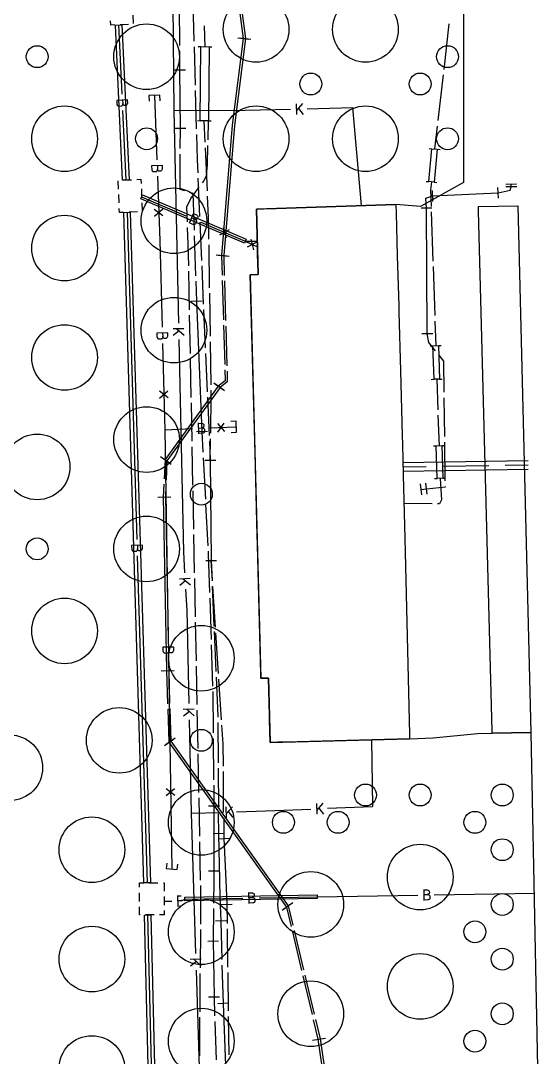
# Model space of a CAD drawing. Header units: metres. Extents: x 17721 to 17912, y 14015 to 15901.
# Drawn here: x 17797.7 to 17845.1, y 15483.8 to 15578.6 of the extents above; entities that cross this region are included whole.
import ezdxf

# ---------------------------------------------------------------- set-up
doc = ezdxf.new("R2010")
doc.units = ezdxf.units.M
for name, color, linetype in [('GC_BUILDING', 8, 'Continuous'), ('GC_HEAT_AXIS', 30, 'Continuous'), ('GC_POWER_AXIS', 40, 'Continuous'), ('GC_RESULT_1F93603DB5', 3, 'Continuous'), ('GC_RESULT_5DD67F7FB9', 3, 'Continuous'), ('GC_SEWER_AXIS', 6, 'Continuous'), ('GC_SITE_BOUNDARY', 7, 'Continuous'), ('GC_TEST_GREEN_ZONE', 3, 'Continuous'), ('GC_WATER_AXIS', 5, 'Continuous')]:
    doc.layers.add(name, color=color, linetype=linetype)

msp = doc.modelspace()

# ---------------------------------------------------------------- linework, layer by layer
at = {"layer": 'GC_BUILDING'}
for points in [[(17833.256, 15512.919), (17821.87, 15512.631), (17821.226, 15512.615), (17820.523, 15512.597), (17820.469, 15514.676), (17820.459, 15515.076), (17820.372, 15518.491), (17819.683, 15518.473), (17819.673, 15518.87), (17819.363, 15530.631), (17819.36, 15530.731), (17819.339, 15531.512), (17819.174, 15537.795), (17819.171, 15537.894), (17819.112, 15540.152), (17818.711, 15555.359), (17819.428, 15555.377), (17819.416, 15555.859), (17819.409, 15556.139), (17819.374, 15557.512), (17819.366, 15557.792), (17819.275, 15561.352), (17819.96, 15561.375), (17821.062, 15561.413), (17832.017, 15561.785), (17832.038, 15560.995), (17832.143, 15557.096), (17832.266, 15552.539), (17832.282, 15551.94), (17832.427, 15546.574), (17832.587, 15540.664), (17832.608, 15539.856), (17832.683, 15537.081), (17832.841, 15531.234), (17833.246, 15513.346)], [(17839.563, 15561.61), (17843.158, 15561.665), (17844.337, 15513.496), (17840.8, 15513.442), (17840.797, 15513.642), (17839.57, 15561.21), (17839.567, 15561.41)]]:
    msp.add_lwpolyline(points, close=True, dxfattribs=at)
at = {"layer": 'GC_HEAT_AXIS'}
for points in [[(17832.657, 15538.197), (17844.098, 15538.387)], [(17832.664, 15537.797), (17834.774, 15537.832)], [(17832.671, 15537.397), (17844.111, 15537.587)], [(17836.274, 15537.857), (17840.494, 15537.927)], [(17841.994, 15537.952), (17844.104, 15537.987)]]:
    msp.add_lwpolyline(points, dxfattribs=at)
at = {"layer": 'GC_POWER_AXIS'}
for points in [[(17813.453, 15580.218), (17813.551, 15576.71)], [(17812.262, 15576.328), (17812.23, 15579.855)], [(17817.723, 15579.482), (17818.06, 15576.97), (17817.05, 15569.02), (17816.08, 15557.13), (17816.132, 15555.336)], [(17817.923, 15579.472), (17818.256, 15576.949), (17817.252, 15569.008), (17816.28, 15557.113), (17816.332, 15555.3)], [(17814.57, 15576.21), (17814.521, 15578.106)], [(17836.856, 15578.303), (17836.378, 15574.124)], [(17813.565, 15576.21), (17813.662, 15572.702)], [(17813.945, 15576.217), (17814.195, 15576.214)], [(17814.945, 15576.206), (17815.195, 15576.204)], [(17817.564, 15577.033), (17818.556, 15576.907)], [(17817.76, 15577.012), (17818.752, 15576.886)], [(17812.314, 15566.887), (17812.322, 15568.719), (17812.282, 15574.065), (17812.266, 15575.828)], [(17812.782, 15574.069), (17811.782, 15574.061)], [(17836.321, 15573.627), (17835.842, 15569.448)], [(17813.676, 15572.202), (17813.774, 15568.694)], [(17812.822, 15568.723), (17811.822, 15568.715)], [(17813.875, 15569.447), (17814.125, 15569.444)], [(17814.588, 15567.474), (17814.5, 15569.44)], [(17814.845, 15567.68), (17814.875, 15569.436)], [(17814.875, 15569.436), (17815.125, 15569.434)], [(17835.785, 15568.952), (17835.546, 15566.862)], [(17813.788, 15568.194), (17813.853, 15565.856), (17813.903, 15564.687)], [(17814.346, 15563.762), (17814.453, 15563.908), (17814.697, 15564.441), (17814.805, 15565.399), (17814.836, 15567.18)], [(17814.788, 15563.043), (17814.611, 15566.975)], [(17835.048, 15566.909), (17835.297, 15566.885)], [(17835.795, 15566.839), (17836.044, 15566.816)], [(17812.718, 15563.026), (17812.304, 15563.158), (17812.304, 15564.501), (17812.312, 15566.387)], [(17813.924, 15564.187), (17814.074, 15560.681)], [(17834.767, 15563.894), (17835.016, 15563.87)], [(17835.265, 15563.847), (17835.183, 15563.113), (17835.233, 15561.606)], [(17835.514, 15563.824), (17835.763, 15563.801)], [(17812.961, 15560.189), (17812.907, 15561.579), (17813.286, 15562.321), (17814.05, 15563.359)], [(17813.6, 15559.427), (17813.49, 15562.779), (17813.194, 15562.873)], [(17835.638, 15548.401), (17835.03, 15549.16), (17834.88, 15549.95), (17834.81, 15561.45), (17834.75, 15562.35), (17835.37, 15562.57), (17841.36, 15562.85), (17842.45, 15563.08), (17842.55, 15563.4), (17842.547, 15563.633)], [(17835.393, 15562.071), (17835.347, 15563.069)], [(17841.383, 15562.351), (17841.337, 15563.349)], [(17843.046, 15563.64), (17842.047, 15563.625)], [(17843.05, 15563.407), (17842.05, 15563.393)], [(17814.929, 15558.609), (17814.9, 15560.551), (17814.81, 15562.543)], [(17835.31, 15561.453), (17834.31, 15561.447)], [(17835.249, 15561.106), (17835.397, 15556.615)], [(17814.095, 15560.181), (17814.245, 15556.675)], [(17813.077, 15556.178), (17813.038, 15558.171), (17812.98, 15559.69)], [(17813.737, 15555.266), (17813.616, 15558.928)], [(17814.995, 15554.174), (17814.936, 15558.109)], [(17815.582, 15557.171), (17816.578, 15557.089)], [(17815.782, 15557.154), (17816.778, 15557.072)], [(17813.155, 15552.166), (17813.087, 15555.679)], [(17814.266, 15556.176), (17814.416, 15552.669)], [(17835.414, 15556.116), (17835.562, 15551.625)], [(17814.405, 15539.129), (17814.305, 15541.016), (17813.813, 15552.935), (17813.753, 15554.766)], [(17816.146, 15554.836), (17816.249, 15551.247)], [(17816.346, 15554.8), (17816.449, 15551.173)], [(17815.062, 15549.739), (17815.003, 15553.674)], [(17814.313, 15552.956), (17813.313, 15552.914)], [(17813.233, 15548.154), (17813.165, 15551.667)], [(17814.438, 15552.17), (17814.594, 15548.664)], [(17816.263, 15550.747), (17816.367, 15547.158)], [(17816.464, 15550.673), (17816.567, 15547.046)], [(17835.578, 15551.125), (17835.652, 15548.88)], [(17835.38, 15549.953), (17834.38, 15549.947)], [(17815.128, 15545.303), (17815.069, 15549.239)], [(17835.152, 15548.865), (17835.402, 15548.872)], [(17835.902, 15548.888), (17836.152, 15548.896)], [(17814.616, 15548.164), (17814.772, 15544.658)], [(17836.432, 15544.615), (17836.4, 15547.45), (17835.951, 15548.011)], [(17813.311, 15544.143), (17813.243, 15547.655)], [(17816.381, 15546.659), (17816.41, 15545.65), (17815.78, 15545.18), (17810.92, 15538.46), (17810.833, 15536.712)], [(17816.581, 15546.546), (17816.609, 15545.572), (17815.943, 15545.061), (17811.079, 15538.342), (17811.013, 15536.593)], [(17835.248, 15545.792), (17835.498, 15545.799)], [(17835.748, 15545.807), (17835.843, 15543.019)], [(17835.998, 15545.815), (17836.248, 15545.823)], [(17815.375, 15545.473), (17816.185, 15544.887)], [(17815.538, 15545.354), (17816.348, 15544.768)], [(17814.794, 15544.159), (17814.95, 15540.653)], [(17815.088, 15540.868), (17815.142, 15544.377), (17815.135, 15544.803)], [(17836.478, 15540.562), (17836.438, 15544.115)], [(17813.389, 15540.131), (17813.321, 15543.643)], [(17835.859, 15542.519), (17835.954, 15539.731)], [(17814.805, 15541.037), (17813.805, 15540.995)], [(17814.972, 15540.153), (17815.05, 15538.4)], [(17815.05, 15538.4), (17815.08, 15540.368)], [(17813.468, 15536.119), (17813.399, 15539.631)], [(17835.454, 15539.716), (17835.704, 15539.724)], [(17836.204, 15539.739), (17836.454, 15539.746)], [(17836.524, 15536.509), (17836.484, 15540.062)], [(17810.515, 15538.753), (17811.325, 15538.167)], [(17810.674, 15538.635), (17811.484, 15538.049)], [(17814.633, 15534.855), (17814.432, 15538.629)], [(17814.55, 15538.396), (17815.55, 15538.404)], [(17815.05, 15538.4), (17815.13, 15529.23)], [(17835.545, 15536.732), (17835.795, 15536.74)], [(17836.045, 15536.747), (17836.19, 15534.772), (17835.989, 15534.409), (17835.819, 15534.411)], [(17836.295, 15536.755), (17836.545, 15536.762)], [(17810.808, 15536.213), (17810.75, 15535.04), (17811.06, 15519.17), (17811.157, 15516.145)], [(17810.994, 15536.094), (17810.954, 15535.044), (17811.257, 15519.169), (17811.338, 15516.201)], [(17813.546, 15532.107), (17813.477, 15535.619)], [(17834.381, 15535.24), (17834.252, 15536.231)], [(17834.317, 15535.735), (17834.81, 15535.8), (17836.53, 15535.96), (17836.529, 15536.009)], [(17834.875, 15535.304), (17834.745, 15536.296)], [(17810.25, 15535.03), (17811.25, 15535.05)], [(17810.454, 15535.034), (17811.454, 15535.054)], [(17835.319, 15534.419), (17832.754, 15534.455)], [(17814.86, 15530.581), (17814.659, 15534.355)], [(17813.624, 15528.095), (17813.555, 15531.607)], [(17815.014, 15526.303), (17814.9, 15529.822), (17814.886, 15530.081)], [(17814.63, 15529.226), (17815.63, 15529.234)], [(17815.253, 15527.363), (17815.13, 15529.23)], [(17815.13, 15529.23), (17815.209, 15527.399)], [(17813.702, 15524.083), (17813.634, 15527.595)], [(17815.231, 15526.9), (17815.39, 15523.239)], [(17815.53, 15523.132), (17815.285, 15526.865)], [(17815.153, 15522.026), (17815.03, 15525.804)], [(17813.78, 15520.071), (17813.712, 15523.583)], [(17815.411, 15522.739), (17815.57, 15519.078)], [(17815.808, 15518.9), (17815.563, 15522.633)], [(17815.292, 15517.748), (17815.169, 15521.526)], [(17813.858, 15516.059), (17813.79, 15519.571)], [(17810.56, 15519.16), (17811.56, 15519.18)], [(17810.757, 15519.159), (17811.757, 15519.179)], [(17815.592, 15518.579), (17815.747, 15514.992), (17815.748, 15514.918)], [(17816.086, 15514.668), (17815.841, 15518.401)], [(17815.333, 15513.468), (17815.304, 15517.248)], [(17811.173, 15515.645), (17811.27, 15512.62), (17822.02, 15497.55), (17822.439, 15495.778)], [(17811.351, 15515.702), (17811.432, 15512.734), (17822.177, 15497.669), (17822.602, 15495.883)], [(17813.936, 15512.047), (17813.868, 15515.559)], [(17815.751, 15514.418), (17815.78, 15510.753)], [(17816.244, 15510.431), (17816.23, 15512.48), (17816.119, 15514.169)], [(17810.863, 15512.33), (17811.677, 15512.91)], [(17811.025, 15512.444), (17811.839, 15513.024)], [(17815.366, 15509.188), (17815.337, 15512.968)], [(17814.014, 15508.035), (17813.946, 15511.547)], [(17815.784, 15510.253), (17815.812, 15506.589)], [(17816.274, 15506.19), (17816.248, 15509.931)], [(17815.37, 15508.688), (17815.384, 15506.798), (17815.384, 15500.872)], [(17814.092, 15504.023), (17814.024, 15507.535)], [(17814.884, 15506.798), (17815.884, 15506.798)], [(17816.134, 15492.751), (17816.034, 15496.272), (17815.961, 15498.469), (17815.938, 15500), (17815.83, 15504.257), (17815.816, 15506.089)], [(17816.277, 15505.69), (17816.29, 15503.82), (17816.462, 15500), (17816.56, 15497.81), (17816.584, 15496.058)], [(17816.33, 15504.27), (17815.33, 15504.244)], [(17814.17, 15500.011), (17814.102, 15503.523)], [(17815.791, 15503.798), (17816.789, 15503.842)], [(17814.884, 15500.872), (17815.884, 15500.872)], [(17815.384, 15500.872), (17815.374, 15500), (17815.351, 15497.913)], [(17814.177, 15495.998), (17814.194, 15498.168), (17814.177, 15499.511)], [(17816.061, 15497.788), (17817.059, 15497.832)], [(17821.613, 15497.26), (17822.427, 15497.84)], [(17821.77, 15497.379), (17822.584, 15497.959)], [(17815.346, 15497.414), (17815.313, 15494.455), (17815.393, 15489.347), (17815.451, 15487.596)], [(17816.534, 15496.289), (17815.534, 15496.255)], [(17814.145, 15491.986), (17814.173, 15495.498)], [(17816.591, 15495.558), (17816.638, 15492.055)], [(17822.554, 15495.292), (17823.392, 15491.748)], [(17822.718, 15495.397), (17823.569, 15491.826)], [(17814.813, 15494.447), (17815.813, 15494.463)], [(17816.578, 15479.602), (17816.542, 15481.443), (17816.248, 15488.731), (17816.148, 15492.252)], [(17814.114, 15487.973), (17814.141, 15491.486)], [(17816.645, 15491.555), (17816.692, 15488.052)], [(17823.508, 15491.262), (17824.346, 15487.718)], [(17823.685, 15491.339), (17824.536, 15487.768)], [(17814.893, 15489.339), (17815.893, 15489.355)], [(17816.748, 15488.751), (17815.748, 15488.711)], [(17814.082, 15483.961), (17814.11, 15487.473)], [(17815.468, 15487.097), (17815.584, 15483.595)], [(17816.699, 15487.552), (17816.747, 15484.049)], [(17824.461, 15487.232), (17824.88, 15485.46), (17826.59, 15473.82), (17826.723, 15472.006)], [(17824.652, 15487.282), (17825.077, 15485.496), (17826.787, 15473.842), (17826.922, 15472.029)], [(17824.385, 15485.387), (17825.375, 15485.533)], [(17824.582, 15485.423), (17825.572, 15485.569)]]:
    msp.add_lwpolyline(points, dxfattribs=at)
for points in [[(17814.125, 15569.444), (17814.195, 15576.214), (17814.945, 15576.206), (17814.875, 15569.436)], [(17835.016, 15563.87), (17835.297, 15566.885), (17835.795, 15566.839), (17835.514, 15563.824)], [(17835.402, 15548.872), (17835.902, 15548.888), (17835.998, 15545.815), (17835.498, 15545.799)], [(17835.704, 15539.723), (17836.204, 15539.739), (17836.295, 15536.755), (17835.795, 15536.739)]]:
    msp.add_lwpolyline(points, close=True, dxfattribs=at)
at = {"layer": 'GC_RESULT_1F93603DB5', "true_color": 0x2c7553}
for centre in [(17819.232, 15577.794), (17829.232, 15577.794), (17809.232, 15575.294), (17801.732, 15567.794), (17819.232, 15567.794), (17829.232, 15567.794), (17811.732, 15560.294), (17801.732, 15557.794), (17811.732, 15550.294), (17801.732, 15547.794), (17809.232, 15540.294), (17799.232, 15537.794), (17809.232, 15530.294), (17801.732, 15522.794), (17814.232, 15520.294), (17806.732, 15512.794), (17796.732, 15510.294), (17814.232, 15505.294), (17804.232, 15502.794), (17834.232, 15500.294), (17824.232, 15497.794), (17814.232, 15495.294), (17804.232, 15492.794), (17834.232, 15490.294), (17824.232, 15487.794), (17814.232, 15485.294), (17804.232, 15482.794)]:
    msp.add_circle(centre, 3, dxfattribs=at)
at = {"layer": 'GC_RESULT_5DD67F7FB9', "true_color": 0x9b704a}
for centre in [(17799.232, 15575.294), (17836.732, 15575.294), (17824.232, 15572.794), (17834.232, 15572.794), (17809.232, 15567.794), (17836.732, 15567.794), (17814.232, 15535.294), (17799.232, 15530.294), (17814.232, 15512.794), (17829.232, 15507.794), (17834.232, 15507.794), (17841.732, 15507.794), (17821.732, 15505.294), (17826.732, 15505.294), (17839.232, 15505.294), (17841.732, 15502.794), (17841.732, 15497.794), (17839.232, 15495.294), (17841.732, 15492.794), (17841.732, 15487.794), (17839.232, 15485.294)]:
    msp.add_circle(centre, 1, dxfattribs=at)
at = {"layer": 'GC_SEWER_AXIS'}
for points in [[(17811.528, 15589.714), (17811.722, 15570.377)], [(17811.722, 15570.377), (17818.247, 15570.392), (17822.392, 15570.5)], [(17822.907, 15570.998), (17822.933, 15570.008)], [(17822.924, 15570.36), (17823.508, 15571.013)], [(17823.109, 15570.567), (17823.533, 15570.023)], [(17823.891, 15570.539), (17828.036, 15570.647), (17828.853, 15561.678)], [(17811.722, 15570.377), (17812.147, 15550.948)], [(17812.642, 15550.43), (17811.652, 15550.408)], [(17812.211, 15550.23), (17811.665, 15549.809)], [(17812.005, 15550.416), (17812.655, 15549.83)], [(17812.179, 15549.448), (17812.604, 15530.019), (17812.708, 15528.099)], [(17813.22, 15527.598), (17812.231, 15527.544)], [(17812.796, 15527.384), (17812.264, 15526.945)], [(17812.584, 15527.563), (17813.253, 15526.998)], [(17812.79, 15526.602), (17812.894, 15524.682), (17813.081, 15516.154)], [(17813.577, 15515.637), (17812.586, 15515.615)], [(17812.939, 15515.623), (17813.59, 15515.036)], [(17813.145, 15515.437), (17812.599, 15515.015)], [(17813.114, 15514.655), (17813.301, 15506.127)], [(17829.774, 15512.857), (17829.884, 15506.757)], [(17824.759, 15507.023), (17824.801, 15506.034)], [(17824.786, 15506.386), (17825.359, 15507.049)], [(17813.301, 15506.127), (17815.959, 15506.21)], [(17813.301, 15506.127), (17813.707, 15493.293)], [(17816.472, 15506.711), (17816.503, 15505.721)], [(17816.492, 15506.074), (17817.073, 15506.73)], [(17816.676, 15506.282), (17817.103, 15505.74)], [(17817.459, 15506.258), (17820.117, 15506.341), (17824.251, 15506.517)], [(17824.967, 15506.596), (17825.4, 15506.059)], [(17825.75, 15506.581), (17829.884, 15506.757)], [(17814.207, 15492.78), (17813.217, 15492.749)], [(17813.57, 15492.76), (17814.226, 15492.18)], [(17813.778, 15492.576), (17813.236, 15492.149)], [(17813.754, 15491.794), (17814.16, 15478.96), (17814.466, 15463.15)]]:
    msp.add_lwpolyline(points, dxfattribs=at)
at = {"layer": 'GC_SITE_BOUNDARY'}
msp.add_lwpolyline([(17816.695, 15745.4), (17818.682, 15672.46), (17830.817, 15672.797), (17830.776, 15653.546), (17824.833, 15653.418), (17826.153, 15599.674), (17838.185, 15599.75), (17838.185, 15563.796), (17834.266, 15561.603), (17832.017, 15561.785), (17819.275, 15561.352), (17819.428, 15555.377), (17818.711, 15555.359), (17819.683, 15518.473), (17820.372, 15518.491), (17820.523, 15512.597), (17833.256, 15512.919), (17835.428, 15513.034), (17839.463, 15513.421), (17840.8, 15513.442), (17844.337, 15513.496), (17845.112, 15475.193)], dxfattribs=at)
at = {"layer": 'GC_TEST_GREEN_ZONE'}
msp.add_lwpolyline([(17816.695, 15745.4), (17818.682, 15672.46), (17830.817, 15672.797), (17830.776, 15653.546), (17824.833, 15653.418), (17826.153, 15599.674), (17838.185, 15599.75), (17838.185, 15563.796), (17834.266, 15561.603), (17832.017, 15561.785), (17819.275, 15561.352), (17819.428, 15555.377), (17818.711, 15555.359), (17819.683, 15518.473), (17820.372, 15518.491), (17820.523, 15512.597), (17833.256, 15512.919), (17835.428, 15513.034), (17839.463, 15513.421), (17840.8, 15513.442), (17844.337, 15513.496), (17845.112, 15475.193)], dxfattribs=at)
at = {"layer": 'GC_WATER_AXIS'}
for points in [[(17807.987, 15579.078), (17808.017, 15578.318)], [(17806.33, 15578.193), (17805.95, 15578.18), (17805.933, 15578.56)], [(17806.676, 15578.205), (17806.974, 15571.867)], [(17807.589, 15578.235), (17806.829, 15578.21)], [(17810.462, 15571.267), (17810.449, 15571.767), (17809.449, 15571.741), (17809.462, 15571.241)], [(17809.949, 15571.754), (17810.165, 15565.87)], [(17807.496, 15571.349), (17806.5, 15571.302)], [(17807.048, 15571.006), (17807.046, 15570.967), (17807.044, 15570.934), (17807.031, 15570.884), (17807.016, 15570.854), (17806.998, 15570.825), (17806.968, 15570.794), (17806.933, 15570.771), (17806.902, 15570.761), (17806.712, 15570.752), (17806.693, 15570.755), (17806.667, 15570.765), (17806.636, 15570.784), (17806.606, 15570.814), (17806.586, 15570.841), (17806.564, 15570.887), (17806.553, 15570.914), (17806.549, 15570.942), (17806.532, 15571.304)], [(17807.033, 15571.327), (17807.048, 15571.006)], [(17807.46, 15571.347), (17807.475, 15571.029), (17807.471, 15570.998), (17807.454, 15570.947), (17807.428, 15570.899), (17807.414, 15570.88), (17807.397, 15570.862), (17807.373, 15570.846), (17807.344, 15570.832), (17807.329, 15570.827), (17807.213, 15570.822), (17807.191, 15570.827), (17807.16, 15570.838), (17807.139, 15570.852), (17807.118, 15570.868), (17807.096, 15570.895), (17807.076, 15570.929), (17807.061, 15570.961), (17807.048, 15571.006)], [(17807.044, 15570.368), (17807.342, 15564.03)], [(17810.682, 15565.347), (17809.685, 15565.311)], [(17810.23, 15565.009), (17810.228, 15564.97), (17810.225, 15564.937), (17810.212, 15564.888), (17810.196, 15564.857), (17810.179, 15564.829), (17810.148, 15564.798), (17810.113, 15564.776), (17810.082, 15564.765), (17809.892, 15564.758), (17809.873, 15564.761), (17809.846, 15564.772), (17809.816, 15564.791), (17809.786, 15564.822), (17809.767, 15564.849), (17809.745, 15564.895), (17809.734, 15564.922), (17809.731, 15564.95), (17809.718, 15565.312)], [(17810.218, 15565.33), (17810.23, 15565.009)], [(17810.645, 15565.346), (17810.657, 15565.027), (17810.653, 15564.997), (17810.636, 15564.946), (17810.609, 15564.899), (17810.595, 15564.879), (17810.577, 15564.862), (17810.554, 15564.846), (17810.524, 15564.832), (17810.509, 15564.828), (17810.394, 15564.823), (17810.371, 15564.828), (17810.341, 15564.84), (17810.32, 15564.854), (17810.299, 15564.87), (17810.277, 15564.898), (17810.257, 15564.932), (17810.243, 15564.964), (17810.23, 15565.009)], [(17806.67, 15563.182), (17806.642, 15563.943)], [(17807.083, 15564.019), (17807.342, 15564.03)], [(17807.342, 15564.03), (17807.845, 15564.052)], [(17808.344, 15564.074), (17808.72, 15564.09), (17808.734, 15563.704)], [(17810.22, 15564.371), (17810.436, 15558.488), (17810.652, 15550.582)], [(17808.753, 15563.205), (17808.779, 15562.487), (17808.781, 15562.443)], [(17806.717, 15561.92), (17806.689, 15562.682)], [(17808.779, 15562.487), (17812.825, 15560.748)], [(17808.8, 15561.943), (17808.828, 15561.182)], [(17807.131, 15561.055), (17806.75, 15561.04), (17806.736, 15561.421)], [(17807.443, 15561.067), (17808.34, 15531.162)], [(17808.392, 15561.103), (17807.63, 15561.074)], [(17810.729, 15560.747), (17809.924, 15561.34)], [(17810.705, 15561.347), (17809.95, 15560.69)], [(17813.519, 15560.991), (17813.125, 15560.075)], [(17813.505, 15560.958), (17813.797, 15560.832), (17813.823, 15560.815), (17813.862, 15560.778), (17813.893, 15560.733), (17813.905, 15560.712), (17813.913, 15560.689), (17813.917, 15560.66), (17813.917, 15560.628), (17813.915, 15560.613), (17813.869, 15560.506), (17813.855, 15560.488), (17813.831, 15560.466), (17813.809, 15560.453), (17813.786, 15560.44), (17813.752, 15560.433), (17813.712, 15560.429), (17813.678, 15560.43), (17813.631, 15560.438)], [(17813.631, 15560.438), (17813.665, 15560.419), (17813.694, 15560.402), (17813.733, 15560.37), (17813.754, 15560.342), (17813.772, 15560.314), (17813.787, 15560.273), (17813.792, 15560.232), (17813.788, 15560.2), (17813.713, 15560.025), (17813.702, 15560.009), (17813.681, 15559.989), (17813.651, 15559.97), (17813.61, 15559.957), (17813.577, 15559.951), (17813.526, 15559.95), (17813.497, 15559.953), (17813.471, 15559.962), (17813.138, 15560.105)], [(17813.336, 15560.565), (17813.631, 15560.438)], [(17814.203, 15560.156), (17818.248, 15558.417)], [(17816.787, 15559.454), (17815.906, 15558.981)], [(17816.235, 15559.689), (17816.504, 15558.726)], [(17818.248, 15558.417), (17819.35, 15558.436)], [(17818.248, 15558.417), (17819.363, 15557.912)], [(17818.248, 15558.417), (17818.886, 15558.128)], [(17819.301, 15558.353), (17818.412, 15557.896)], [(17818.754, 15558.598), (17819.005, 15557.63)], [(17811.164, 15550.054), (17810.166, 15550.027)], [(17810.708, 15549.72), (17810.706, 15549.682), (17810.703, 15549.648), (17810.689, 15549.599), (17810.673, 15549.569), (17810.655, 15549.54), (17810.624, 15549.51), (17810.589, 15549.488), (17810.558, 15549.478), (17810.368, 15549.473), (17810.349, 15549.476), (17810.322, 15549.486), (17810.292, 15549.506), (17810.263, 15549.537), (17810.244, 15549.565), (17810.222, 15549.611), (17810.212, 15549.638), (17810.209, 15549.666), (17810.199, 15550.028)], [(17810.7, 15550.042), (17810.708, 15549.72)], [(17811.127, 15550.053), (17811.136, 15549.734), (17811.131, 15549.704), (17811.114, 15549.654), (17811.087, 15549.606), (17811.072, 15549.587), (17811.054, 15549.57), (17811.03, 15549.554), (17811.001, 15549.54), (17810.986, 15549.536), (17810.87, 15549.533), (17810.848, 15549.538), (17810.818, 15549.55), (17810.797, 15549.565), (17810.776, 15549.581), (17810.754, 15549.608), (17810.735, 15549.643), (17810.721, 15549.675), (17810.708, 15549.72)], [(17810.692, 15549.083), (17810.908, 15541.177)], [(17811.204, 15544.107), (17810.405, 15544.707)], [(17811.186, 15544.706), (17810.424, 15544.057)], [(17810.908, 15541.177), (17813.422, 15541.289)], [(17810.908, 15541.177), (17811.209, 15521.854)], [(17813.941, 15541.81), (17813.985, 15540.813)], [(17813.943, 15541.773), (17814.261, 15541.788), (17814.291, 15541.783), (17814.342, 15541.767), (17814.39, 15541.741), (17814.41, 15541.727), (17814.427, 15541.709), (17814.443, 15541.685), (17814.458, 15541.656), (17814.462, 15541.641), (17814.467, 15541.526), (17814.463, 15541.503), (17814.451, 15541.473), (17814.437, 15541.452), (17814.421, 15541.43), (17814.394, 15541.409), (17814.359, 15541.388), (17814.328, 15541.374), (17814.283, 15541.361)], [(17813.962, 15541.346), (17814.283, 15541.361)], [(17814.283, 15541.361), (17814.321, 15541.359), (17814.355, 15541.356), (17814.404, 15541.344), (17814.435, 15541.328), (17814.464, 15541.311), (17814.495, 15541.28), (17814.517, 15541.246), (17814.528, 15541.215), (17814.536, 15541.024), (17814.533, 15541.005), (17814.523, 15540.979), (17814.504, 15540.948), (17814.474, 15540.919), (17814.447, 15540.899), (17814.401, 15540.876), (17814.373, 15540.866), (17814.346, 15540.862), (17813.984, 15540.846)], [(17814.92, 15541.356), (17817.434, 15541.468)], [(17815.696, 15541.765), (17816.358, 15541.014)], [(17816.296, 15541.793), (17815.709, 15540.983)], [(17816.954, 15540.949), (17817.454, 15540.968), (17817.415, 15541.967), (17816.915, 15541.948)], [(17808.854, 15530.635), (17807.857, 15530.605)], [(17808.817, 15530.634), (17808.827, 15530.315), (17808.822, 15530.285), (17808.805, 15530.234), (17808.778, 15530.187), (17808.764, 15530.168), (17808.746, 15530.15), (17808.722, 15530.135), (17808.692, 15530.121), (17808.678, 15530.117), (17808.562, 15530.113), (17808.539, 15530.118), (17808.509, 15530.13), (17808.488, 15530.145), (17808.467, 15530.161), (17808.446, 15530.188), (17808.426, 15530.223), (17808.412, 15530.254), (17808.399, 15530.3)], [(17808.399, 15530.3), (17808.397, 15530.261), (17808.394, 15530.228), (17808.381, 15530.179), (17808.365, 15530.148), (17808.347, 15530.12), (17808.316, 15530.089), (17808.281, 15530.067), (17808.25, 15530.057), (17808.059, 15530.051), (17808.041, 15530.055), (17808.014, 15530.065), (17807.984, 15530.085), (17807.955, 15530.116), (17807.935, 15530.143), (17807.913, 15530.189), (17807.903, 15530.217), (17807.9, 15530.244), (17807.889, 15530.606)], [(17808.39, 15530.621), (17808.399, 15530.3)], [(17808.385, 15529.662), (17809.283, 15499.758)], [(17811.715, 15521.32), (17810.717, 15521.305)], [(17811.256, 15520.992), (17811.252, 15520.953), (17811.249, 15520.919), (17811.235, 15520.871), (17811.219, 15520.841), (17811.2, 15520.812), (17811.169, 15520.782), (17811.134, 15520.761), (17811.102, 15520.751), (17810.912, 15520.748), (17810.893, 15520.751), (17810.867, 15520.762), (17810.837, 15520.782), (17810.808, 15520.814), (17810.789, 15520.841), (17810.768, 15520.888), (17810.758, 15520.915), (17810.755, 15520.943), (17810.75, 15521.305)], [(17811.251, 15521.313), (17811.256, 15520.992)], [(17811.678, 15521.32), (17811.683, 15521.001), (17811.678, 15520.971), (17811.66, 15520.92), (17811.633, 15520.873), (17811.618, 15520.854), (17811.6, 15520.837), (17811.576, 15520.822), (17811.546, 15520.808), (17811.531, 15520.804), (17811.415, 15520.802), (17811.393, 15520.808), (17811.363, 15520.82), (17811.342, 15520.835), (17811.321, 15520.851), (17811.3, 15520.879), (17811.281, 15520.914), (17811.267, 15520.946), (17811.256, 15520.992)], [(17811.232, 15520.354), (17811.533, 15501.032)], [(17811.804, 15507.763), (17811.012, 15508.372)], [(17811.793, 15508.363), (17811.024, 15507.722)], [(17811.081, 15501.576), (17811.035, 15501.078), (17812.031, 15500.985), (17812.077, 15501.483)], [(17808.573, 15499.36), (17808.573, 15499.758), (17808.971, 15499.758)], [(17809.471, 15499.758), (17810.265, 15499.758)], [(17810.765, 15499.758), (17810.823, 15499.758), (17810.823, 15499.02)], [(17808.573, 15498.066), (17808.573, 15498.86)], [(17810.823, 15498.52), (17810.823, 15498.089)], [(17812.055, 15498.61), (17812.074, 15497.612)], [(17812.056, 15498.573), (17812.375, 15498.579), (17812.404, 15498.574), (17812.405, 15498.574)], [(17818.553, 15498.885), (17818.57, 15497.887)], [(17818.553, 15498.848), (17818.872, 15498.854), (17818.902, 15498.849), (17818.953, 15498.831), (17819, 15498.804), (17819.019, 15498.789), (17819.036, 15498.771), (17819.052, 15498.747), (17819.065, 15498.717), (17819.069, 15498.702), (17819.071, 15498.586), (17819.066, 15498.564), (17819.053, 15498.534), (17819.039, 15498.513), (17819.022, 15498.492), (17818.995, 15498.471), (17818.96, 15498.452), (17818.928, 15498.438), (17818.882, 15498.426)], [(17818.561, 15498.421), (17818.882, 15498.426)], [(17818.882, 15498.426), (17818.921, 15498.423), (17818.955, 15498.42), (17819.003, 15498.406), (17819.033, 15498.39), (17819.062, 15498.371), (17819.092, 15498.34), (17819.113, 15498.305), (17819.123, 15498.273), (17819.127, 15498.083), (17819.123, 15498.064), (17819.112, 15498.038), (17819.092, 15498.008), (17819.061, 15497.979), (17819.034, 15497.96), (17818.987, 15497.939), (17818.959, 15497.929), (17818.932, 15497.926), (17818.57, 15497.92)], [(17819.52, 15498.404), (17824.814, 15498.496)], [(17824.814, 15498.496), (17834.017, 15498.651)], [(17834.55, 15499.157), (17834.567, 15498.16)], [(17834.551, 15499.12), (17834.87, 15499.126), (17834.899, 15499.121), (17834.95, 15499.103), (17834.997, 15499.076), (17835.016, 15499.061), (17835.033, 15499.043), (17835.049, 15499.019), (17835.062, 15498.989), (17835.066, 15498.974), (17835.068, 15498.858), (17835.063, 15498.836), (17835.05, 15498.806), (17835.036, 15498.785), (17835.019, 15498.764), (17834.992, 15498.743), (17834.957, 15498.724), (17834.925, 15498.71), (17834.879, 15498.698)], [(17834.558, 15498.693), (17834.879, 15498.698)], [(17834.879, 15498.698), (17834.918, 15498.695), (17834.951, 15498.692), (17835, 15498.678), (17835.03, 15498.662), (17835.059, 15498.643), (17835.089, 15498.612), (17835.11, 15498.577), (17835.12, 15498.546), (17835.123, 15498.355), (17835.12, 15498.336), (17835.109, 15498.31), (17835.089, 15498.28), (17835.058, 15498.251), (17835.03, 15498.232), (17834.984, 15498.211), (17834.956, 15498.201), (17834.928, 15498.198), (17834.566, 15498.192)], [(17835.517, 15498.676), (17844.72, 15498.83)], [(17808.631, 15496.828), (17808.573, 15496.828), (17808.573, 15497.566)], [(17810.823, 15498.089), (17811.523, 15498.102)], [(17810.823, 15498.089), (17810.823, 15497.726)], [(17812.064, 15498.146), (17812.385, 15498.152)], [(17812.073, 15497.645), (17812.423, 15497.652)], [(17812.413, 15498.159), (17812.385, 15498.152)], [(17812.385, 15498.152), (17812.413, 15498.15)], [(17812.414, 15498.119), (17812.726, 15498.285), (17818.02, 15498.378)], [(17809.329, 15496.828), (17809.131, 15496.828)], [(17809.329, 15496.828), (17810.241, 15459.407)], [(17809.926, 15496.828), (17809.329, 15496.828)], [(17810.823, 15497.226), (17810.823, 15496.828), (17810.426, 15496.828)]]:
    msp.add_lwpolyline(points, dxfattribs=at)
for points in [[(17806.377, 15578.19), (17806.976, 15578.219), (17807.642, 15564.044), (17807.042, 15564.016)], [(17808.697, 15562.305), (17808.862, 15562.669), (17818.331, 15558.599), (17818.166, 15558.235)], [(17807.143, 15561.058), (17807.743, 15561.076), (17809.583, 15499.759), (17808.983, 15499.756), (17807.661, 15543.75)], [(17812.723, 15498.457), (17824.811, 15498.668), (17824.817, 15498.325), (17812.729, 15498.114)], [(17809.032, 15496.822), (17809.627, 15496.835), (17811.487, 15420.493), (17810.892, 15420.479)]]:
    msp.add_lwpolyline(points, close=True, dxfattribs=at)

doc.saveas('drawing.dxf')
